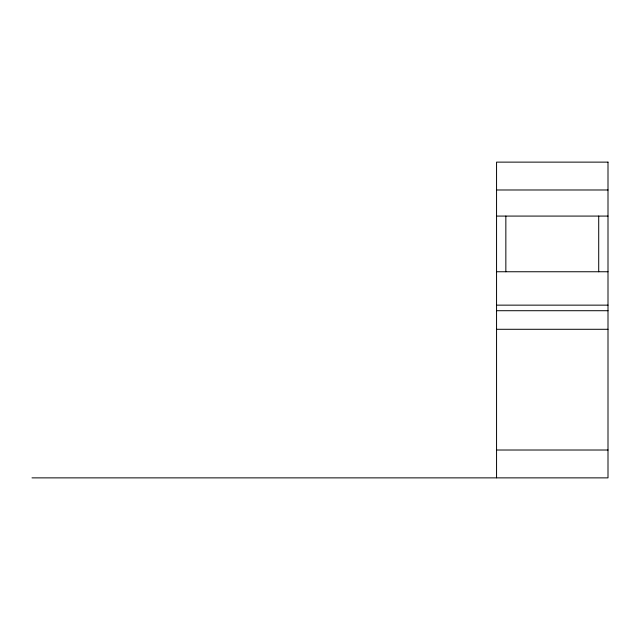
<?xml version="1.0" encoding="UTF-8"?>
<svg xmlns="http://www.w3.org/2000/svg" width="640" height="640" viewBox="0 0 640 640"><rect width="100%" height="100%" fill="white"/><g stroke="black" fill="none" stroke-linecap="round" stroke-linejoin="round"><path stroke-width="0.96" d="M496.56 189.984L608 189.984M496.56 216.08L608 216.08M496.56 271.752L608 271.752M496.56 305.144L608 305.144M496.56 310.712L608 310.712M496.56 329.288L608 329.288M496.56 450.016L608 450.016M32 477.872L496.328 477.872M598.712 216.08L598.712 271.752M505.848 216.08L505.848 271.752M608 162.128L496.56 162.128L496.56 477.872L608 477.872L608 162.128"/></g></svg>
